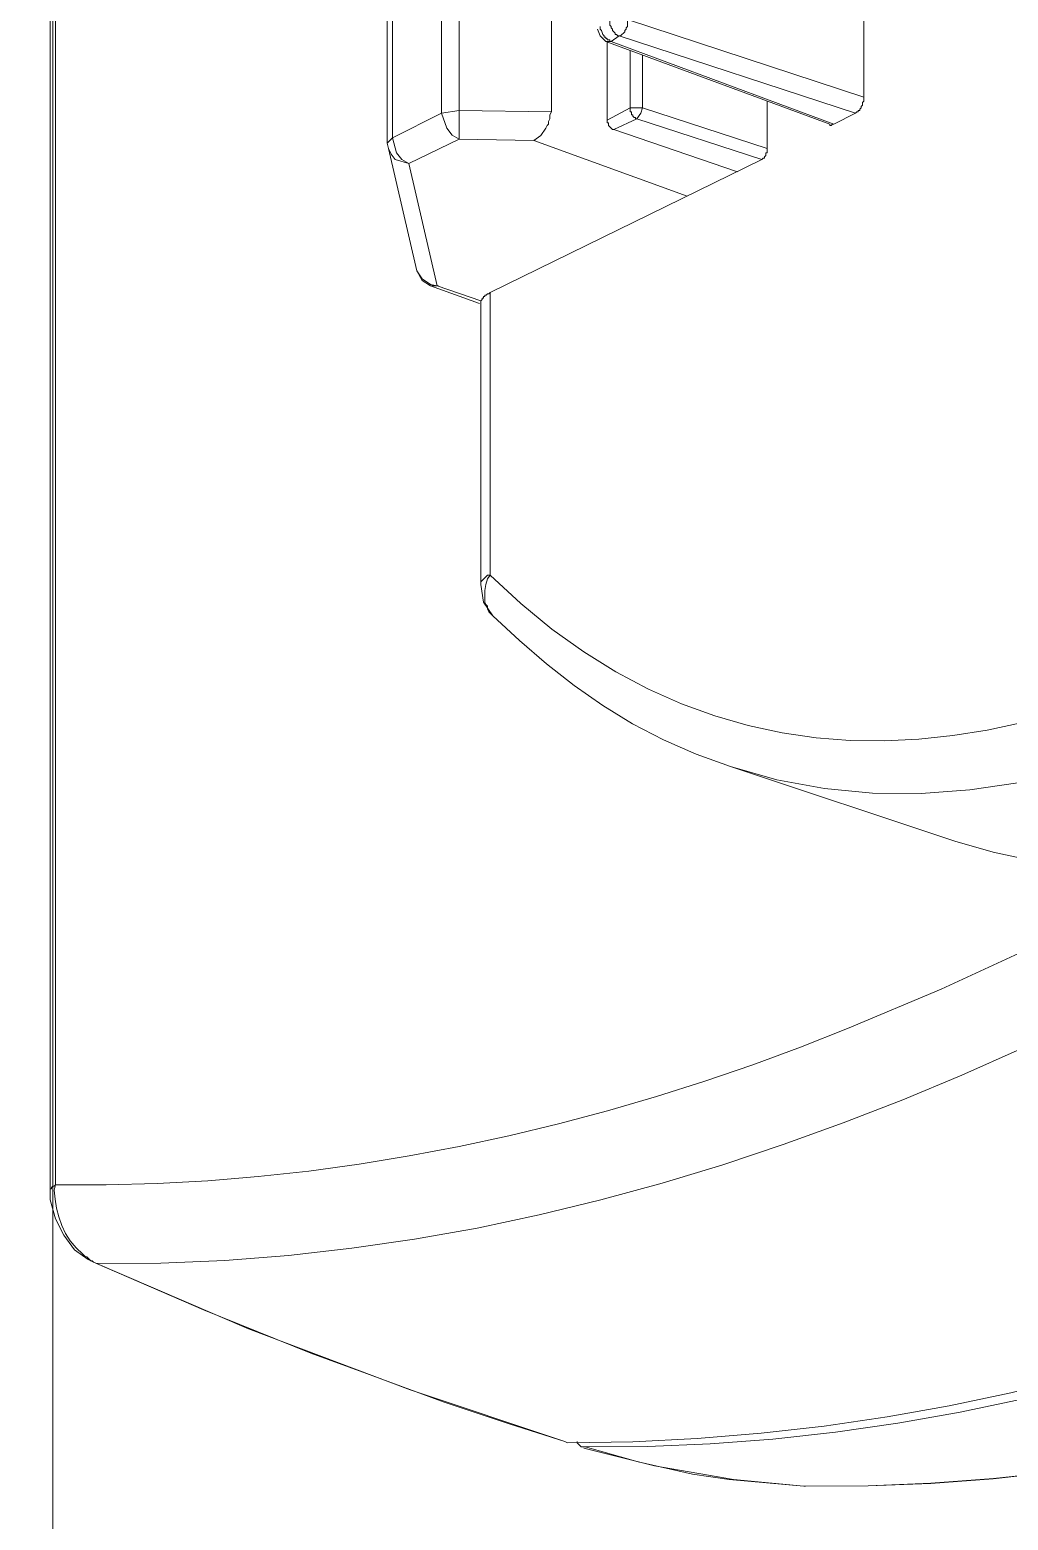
# Model space of a CAD drawing. Header units: millimetres. Extents: x 0 to 204, y 0 to 288.
# Drawn here: x 45.55 to 60.8, y 47.39 to 70.62 of the extents above; entities that cross this region are included whole.
import ezdxf

# ---------------------------------------------------------------- set-up
doc = ezdxf.new("R2010")
doc.units = ezdxf.units.MM

msp = doc.modelspace()

# ---------------------------------------------------------------- linework, layer by layer
at = {"color": 0, "lineweight": 0}
for points in [[(51.964167, 69.320833), (51.964167, 88.815333)], [(52.239333, 88.878833), (52.239333, 69.363167)], [(51.1175, 88.349667), (51.1175, 68.855167), (51.138667, 68.7705)], [(51.202167, 88.434333), (51.202167, 68.939833)], [(45.868167, 87.608833), (45.868167, 52.3875), (45.952833, 52.091167), (46.079833, 51.837167), (46.249167, 51.604333), (46.460833, 51.456167)], [(45.952833, 52.620333), (45.952833, 87.6935)], [(45.9105, 6.836833), (45.9105, 76.094167), (6.836833, 76.094167)], [(45.9105, 6.836833), (45.9105, 76.094167), (6.836833, 76.094167)], [(53.678667, 75.797833), (53.678667, 69.342)], [(58.547, 74.464333), (58.547, 69.574833)], [(54.398333, 70.633167), (54.440667, 70.527333), (54.525333, 70.442667)], [(54.440667, 70.6755), (54.440667, 70.633167), (54.461833, 70.612)], [(54.737, 70.527333), (54.715833, 70.527333), (54.694667, 70.5485), (54.6735, 70.5485), (54.6735, 70.569667), (54.631167, 70.612), (54.631167, 70.633167), (54.61, 70.654333), (54.61, 70.6755), (54.588833, 70.696667), (54.588833, 70.760167)], [(54.864, 70.781333), (54.864, 70.6755), (54.842833, 70.654333), (54.842833, 70.633167), (54.821667, 70.612), (54.821667, 70.590833), (54.758167, 70.527333), (54.737, 70.527333)], [(58.547, 69.574833), (54.864, 70.781333)], [(54.461833, 70.612), (54.483, 70.5485)], [(54.483, 70.5485), (54.504167, 70.527333), (54.504167, 70.506167), (54.525333, 70.506167), (54.525333, 70.485), (54.5465, 70.485), (54.5465, 70.463833)], [(54.61, 70.442667), (54.525333, 70.442667)], [(58.017833, 69.1515), (54.525333, 70.442667)], [(54.5465, 70.463833), (54.588833, 70.463833), (54.588833, 70.442667), (54.61, 70.442667)], [(54.5465, 70.442667), (54.5465, 69.215)], [(54.737, 70.527333), (54.61, 70.442667)], [(58.081333, 69.1515), (54.61, 70.442667)], [(54.737, 70.527333), (58.42, 69.320833)], [(54.906333, 69.4055), (54.906333, 70.2945)], [(55.096833, 70.231), (55.096833, 69.4055)], [(57.044167, 69.511333), (57.044167, 68.7705)], [(58.42, 69.320833), (58.441167, 69.342), (58.462333, 69.342), (58.462333, 69.363167), (58.4835, 69.363167), (58.4835, 69.384333), (58.504667, 69.4055), (58.504667, 69.426667), (58.525833, 69.447833), (58.525833, 69.490167), (58.547, 69.511333), (58.547, 69.574833)], [(51.202167, 68.939833), (51.964167, 69.320833)], [(52.239333, 68.918667), (52.239333, 69.363167), (51.964167, 69.320833)], [(52.239333, 68.918667), (52.1335, 68.982167), (52.048833, 69.088), (51.964167, 69.320833)], [(53.678667, 69.342), (52.239333, 69.363167)], [(53.4035, 68.8975), (53.515022, 68.977404), (53.594, 69.088), (53.615167, 69.130333), (53.636333, 69.1515), (53.636333, 69.193833), (53.6575, 69.236167), (53.6575, 69.299667), (53.678667, 69.342)], [(54.5465, 69.215), (54.906333, 69.4055)], [(55.012167, 69.236167), (54.652333, 69.066833)], [(55.012167, 69.236167), (54.991, 69.236167), (54.991, 69.257333), (54.969833, 69.257333), (54.948667, 69.2785), (54.948667, 69.299667), (54.9275, 69.299667), (54.9275, 69.342), (54.906333, 69.342), (54.906333, 69.4055)], [(54.906333, 69.4055), (55.096833, 69.4055)], [(55.096833, 69.4055), (55.075667, 69.320833), (55.012167, 69.236167)], [(55.012167, 69.236167), (56.9595, 68.601167)], [(57.044167, 68.7705), (55.096833, 69.4055)], [(58.42, 69.320833), (58.081333, 69.1515)], [(54.5465, 69.215), (54.5465, 69.172667), (54.567667, 69.172667), (54.567667, 69.130333), (54.631167, 69.066833), (54.652333, 69.066833)], [(56.5785, 68.410667), (54.652333, 69.066833)], [(58.017833, 69.1515), (58.017833, 69.130333), (58.039, 69.130333), (58.060167, 69.1515), (58.081333, 69.1515)], [(51.1175, 68.855167), (51.202167, 68.939833)], [(51.456167, 68.537667), (51.2445, 68.601167), (51.181, 68.685833), (51.138667, 68.7705)], [(51.583167, 66.8655), (51.138667, 68.7705)], [(51.202167, 68.939833), (51.265667, 68.707), (51.350333, 68.601167), (51.456167, 68.537667)], [(52.239333, 68.918667), (51.456167, 68.537667)], [(52.239333, 68.918667), (53.4035, 68.8975)], [(53.4035, 68.8975), (53.424667, 68.8975)], [(53.4035, 68.8975), (55.795333, 68.029667)], [(56.9595, 68.601167), (56.980667, 68.622333), (57.001833, 68.622333), (57.001833, 68.6435), (57.023, 68.664667), (57.023, 68.707), (57.044167, 68.707), (57.044167, 68.7705)], [(51.900667, 66.632667), (51.456167, 68.537667)], [(56.9595, 68.601167), (52.726167, 66.526833)], [(51.583167, 66.8655), (51.667833, 66.7385), (51.794833, 66.653833)], [(51.583167, 66.8655), (51.667833, 66.717333), (51.794833, 66.632667)], [(51.794833, 66.653833), (51.900667, 66.632667)], [(51.900667, 66.632667), (51.794833, 66.632667)], [(52.556833, 66.3575), (51.794833, 66.632667)], [(51.900667, 66.632667), (51.921833, 66.632667)], [(52.578, 66.399833), (51.900667, 66.632667)], [(52.726167, 66.526833), (52.705, 66.505667), (52.683833, 66.505667), (52.662667, 66.4845), (52.6415, 66.4845), (52.6415, 66.463333), (52.620333, 66.463333), (52.620333, 66.442167), (52.599167, 66.442167), (52.599167, 66.421), (52.578, 66.399833)], [(52.726167, 66.526833), (52.726167, 62.124167)], [(52.578, 66.399833), (52.578, 66.3575)], [(52.578, 66.3575), (52.578, 61.976)], [(52.578, 61.976), (52.578, 62.018333), (52.683833, 62.124167), (52.726167, 62.124167)], [(52.7685, 61.489167), (52.705, 61.552667), (52.683833, 61.595), (52.683833, 61.637333), (52.662667, 61.6585), (52.6415, 61.700833), (52.6415, 61.806667), (52.641037, 61.883809), (52.655523, 61.977191), (52.684164, 62.064685), (52.726167, 62.124167)], [(61.002862, 59.822953), (60.470948, 59.707423), (59.937535, 59.620904), (59.403364, 59.56459), (58.869172, 59.539673), (58.335698, 59.547348), (57.803681, 59.588809), (57.27386, 59.665247), (56.746973, 59.777858), (56.22376, 59.927835), (55.704958, 60.116371), (55.191308, 60.344659), (54.683546, 60.613894), (54.182412, 60.925269), (53.688645, 61.279977), (53.202984, 61.679211), (52.726167, 62.124167)], [(52.578, 61.976), (52.620333, 61.700833), (52.7685, 61.489167)], [(52.7685, 61.489167), (53.181196, 61.101515), (53.601772, 60.73818), (54.033477, 60.400427), (54.47956, 60.089521), (54.943272, 59.806727), (55.42786, 59.55331), (55.936575, 59.330535), (56.472667, 59.139667)], [(62.399333, 59.266667), (61.683358, 59.051432), (60.947532, 58.886163), (60.198227, 58.774356), (59.441821, 58.719508), (58.684687, 58.725118), (57.9332, 58.794683), (57.193735, 58.9317), (56.472667, 59.139667)], [(56.472667, 59.139667), (59.965167, 57.9755)], [(59.965167, 57.9755), (60.562015, 57.802564), (61.16874, 57.674751), (61.782451, 57.591182), (62.400259, 57.550976), (63.019275, 57.553252), (63.636608, 57.597129), (64.249368, 57.681728), (64.854667, 57.806167)], [(58.293, 55.0545), (59.7535, 55.668333), (61.171667, 56.3245)], [(46.587833, 51.392667), (47.591326, 51.399702), (48.589164, 51.442305), (49.581216, 51.51938), (50.567349, 51.629833), (51.547431, 51.772569), (52.521332, 51.946493), (53.488918, 52.150512), (54.450059, 52.383531), (55.404623, 52.644455), (56.352478, 52.93219), (57.293491, 53.245641), (58.227532, 53.583714), (59.154469, 53.945314), (60.074169, 54.329347), (60.986501, 54.734718), (61.891333, 55.160333)], [(45.952833, 52.620333), (46.742922, 52.618629), (47.533004, 52.639658), (48.322541, 52.682944), (49.110999, 52.748011), (49.897841, 52.834384), (50.682529, 52.941585), (51.464528, 53.06914), (52.243302, 53.216572), (53.018314, 53.383405), (53.789027, 53.569164), (54.554905, 53.773373), (55.315412, 53.995555), (56.070012, 54.235235), (56.818167, 54.491936), (57.559342, 54.765183), (58.293, 55.0545)], [(45.868167, 52.535667), (45.868167, 52.556833), (45.889333, 52.556833), (45.889333, 52.578), (45.9105, 52.599167), (45.931667, 52.599167), (45.952833, 52.620333)], [(45.952833, 52.620333), (45.931667, 52.535667)], [(46.376167, 51.540833), (46.271365, 51.636943), (46.182144, 51.744695), (46.107749, 51.862302), (46.047422, 51.987979), (46.000407, 52.11994), (45.965947, 52.256399), (45.943286, 52.39557), (45.931667, 52.535667)], [(69.236167, 52.408667), (68.321288, 51.973585), (67.403028, 51.561508), (66.480922, 51.173134), (65.554506, 50.809161), (64.623318, 50.470286), (63.686893, 50.157207), (62.744768, 49.870622), (61.79648, 49.611227), (60.841565, 49.379721), (59.879559, 49.176802), (58.91, 49.003167), (57.932423, 48.859513), (56.946364, 48.746538), (55.951361, 48.664941), (54.94695, 48.615418), (53.932667, 48.598667)], [(69.320833, 52.239333), (68.44527, 51.822129), (67.555147, 51.424301), (66.651611, 51.047003), (65.735812, 50.691389), (64.808898, 50.358611), (63.872019, 50.049824), (62.926322, 49.76618), (61.972957, 49.508833), (61.013073, 49.278937), (60.047818, 49.077645), (59.078341, 48.90611), (58.105791, 48.765486), (57.131316, 48.656927), (56.156066, 48.581585), (55.181189, 48.540613), (54.207833, 48.535167)], [(57.636833, 47.921333), (58.615801, 47.92525), (59.592177, 47.964775), (60.56542, 48.038703), (61.534989, 48.145832), (62.500344, 48.28496), (63.460943, 48.454882), (64.416245, 48.654397), (65.365709, 48.8823), (66.308795, 49.137389), (67.24496, 49.418462), (68.173664, 49.724314), (69.094367, 50.053743), (70.006526, 50.405546), (70.9096, 50.778519), (71.80305, 51.171461), (72.686333, 51.583167)], [(46.5455, 51.413833), (46.524333, 51.435), (46.503167, 51.435), (46.460833, 51.477333), (46.439667, 51.4985), (46.4185, 51.4985), (46.376167, 51.540833)], [(46.460833, 51.456167), (46.5455, 51.413833), (48.9585, 50.376667), (51.477333, 49.424167), (53.890333, 48.619833)], [(46.5455, 51.413833), (46.587833, 51.392667)], [(46.5455, 51.413833), (46.587833, 51.392667)], [(46.587833, 51.392667), (48.26, 50.673), (49.932167, 49.995667)], [(72.728667, 51.519667), (71.842707, 51.109743), (70.946295, 50.720121), (70.040035, 50.351735), (69.124529, 50.005522), (68.200381, 49.68242), (67.268194, 49.383363), (66.32857, 49.109289), (65.382114, 48.861133), (64.429427, 48.639833), (63.471113, 48.446325), (62.507775, 48.281544), (61.540016, 48.146428), (60.56844, 48.041912), (59.593648, 47.968934), (58.616245, 47.928429), (57.636833, 47.921333)], [(53.890333, 48.619833), (53.0225, 48.895), (52.0065, 49.233667), (50.8, 49.678167), (49.932167, 49.995667)], [(53.932667, 48.598667), (53.890333, 48.619833)], [(53.932667, 48.598667), (53.890333, 48.619833)], [(54.080833, 48.619833), (54.080833, 48.598667), (54.102, 48.5775), (54.144333, 48.535167), (54.1655, 48.535167)], [(54.1655, 48.535167), (54.207833, 48.535167)], [(54.186667, 48.514), (55.287333, 48.238833), (56.515, 48.027167), (57.615667, 47.921333)], [(54.207833, 48.535167), (55.033333, 48.302333), (55.88, 48.111833)], [(57.615667, 47.921333), (56.4515, 48.027167), (55.88, 48.111833)], [(57.615667, 47.921333), (57.636833, 47.921333)], [(57.615667, 47.921333), (57.636833, 47.921333)]]:
    msp.add_lwpolyline(points, dxfattribs=at)

doc.saveas('drawing.dxf')
